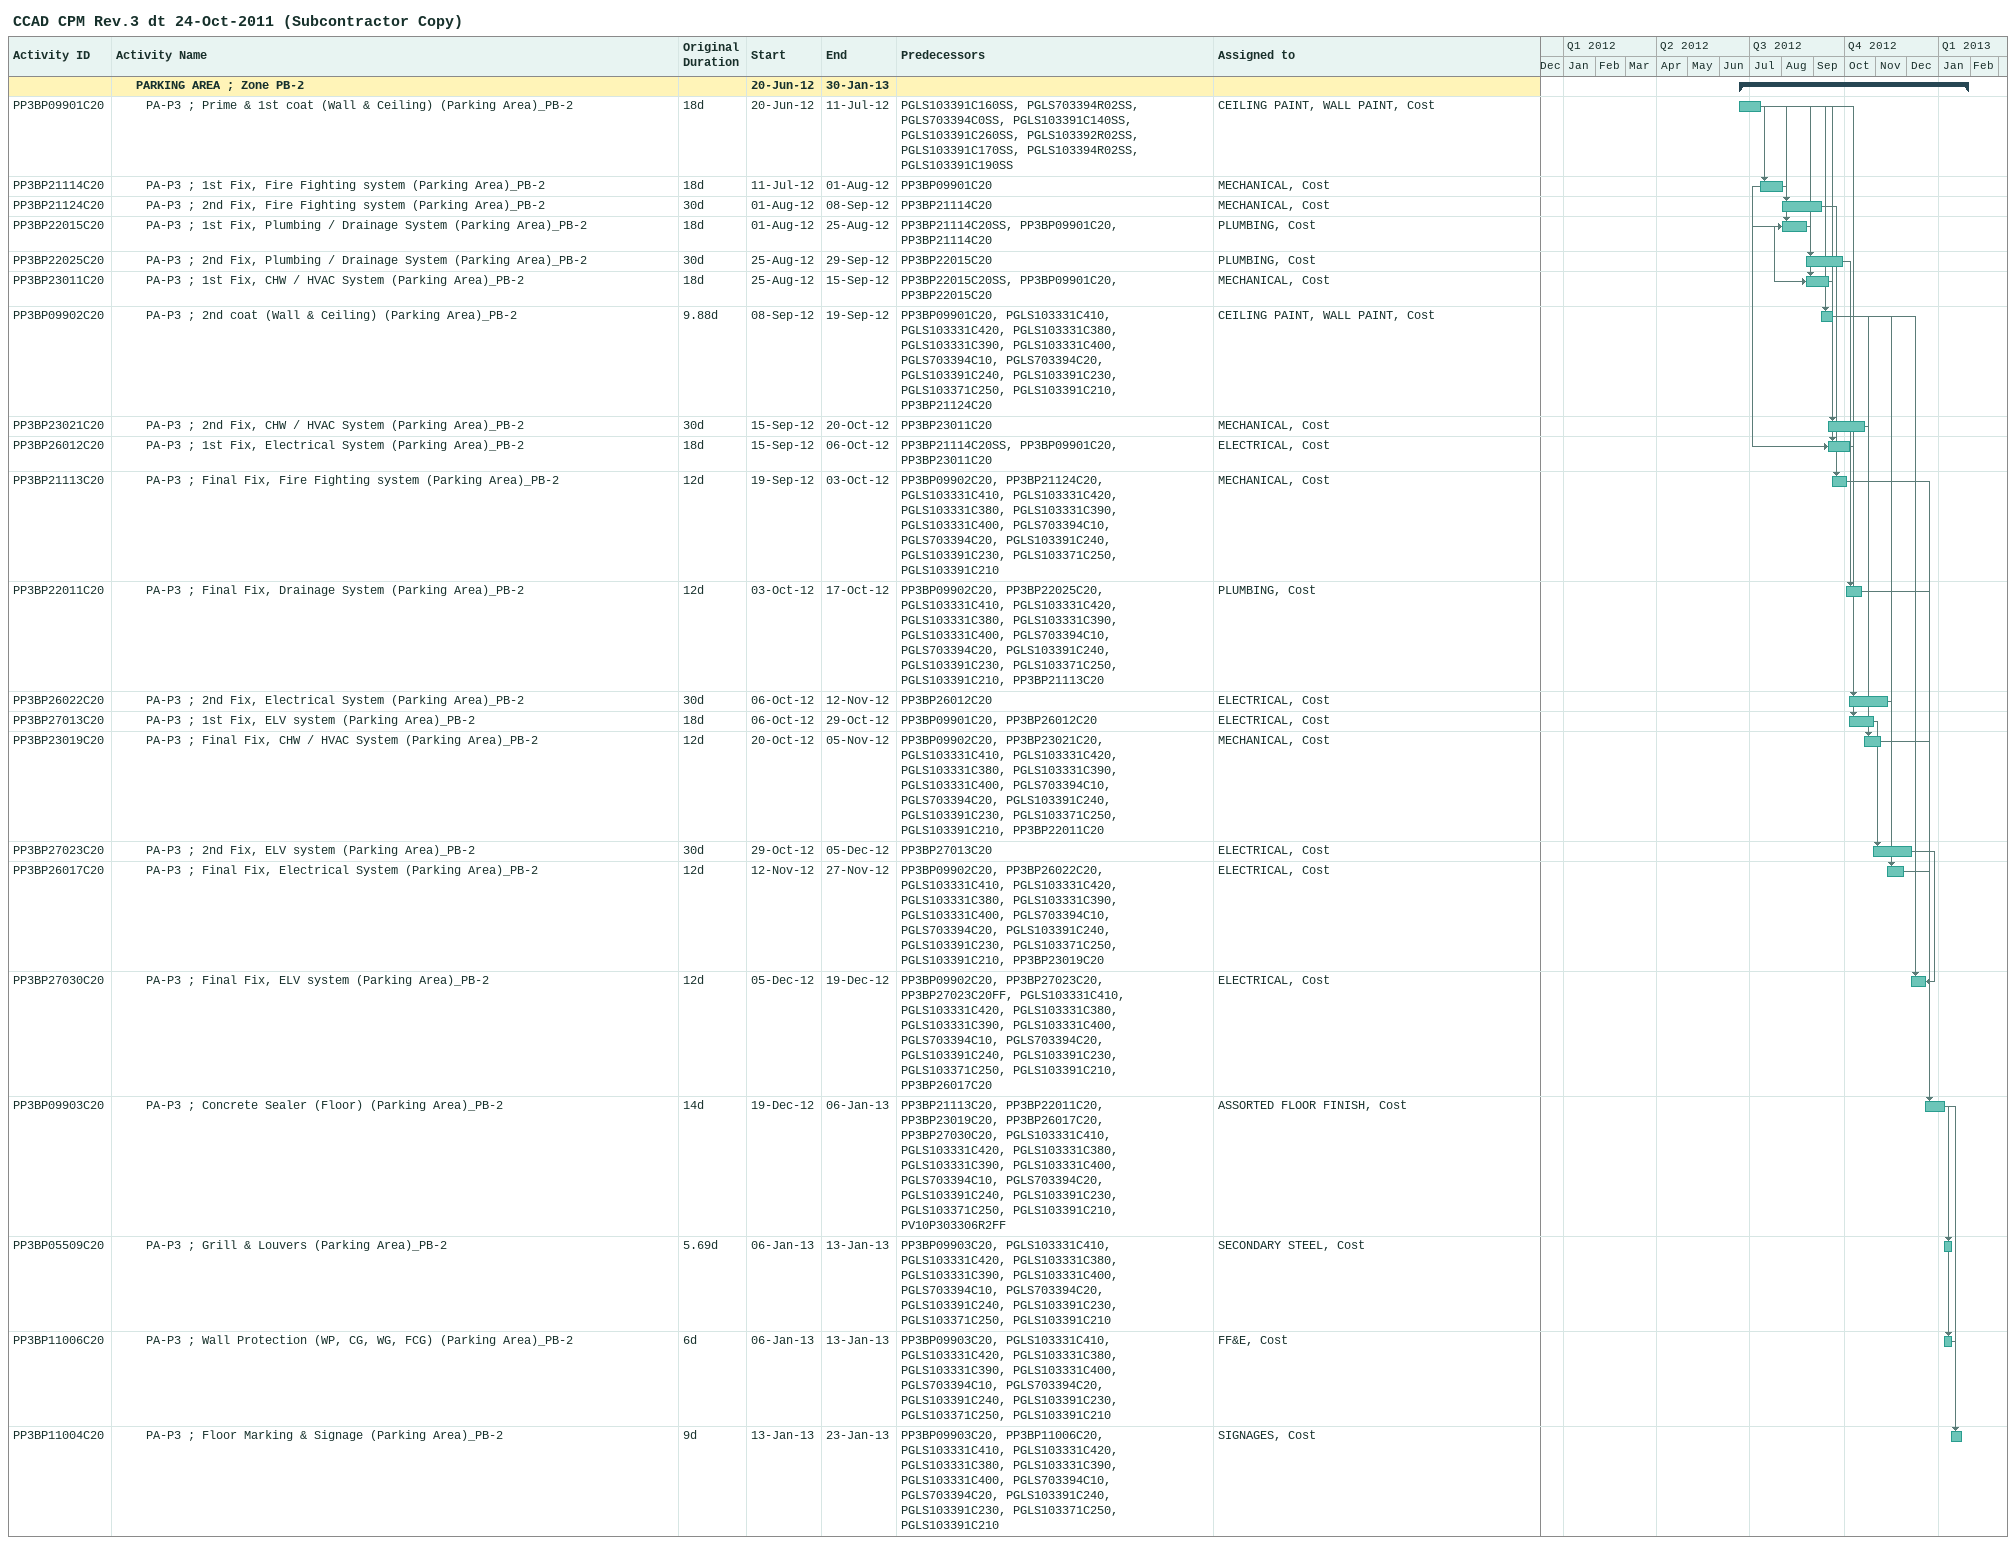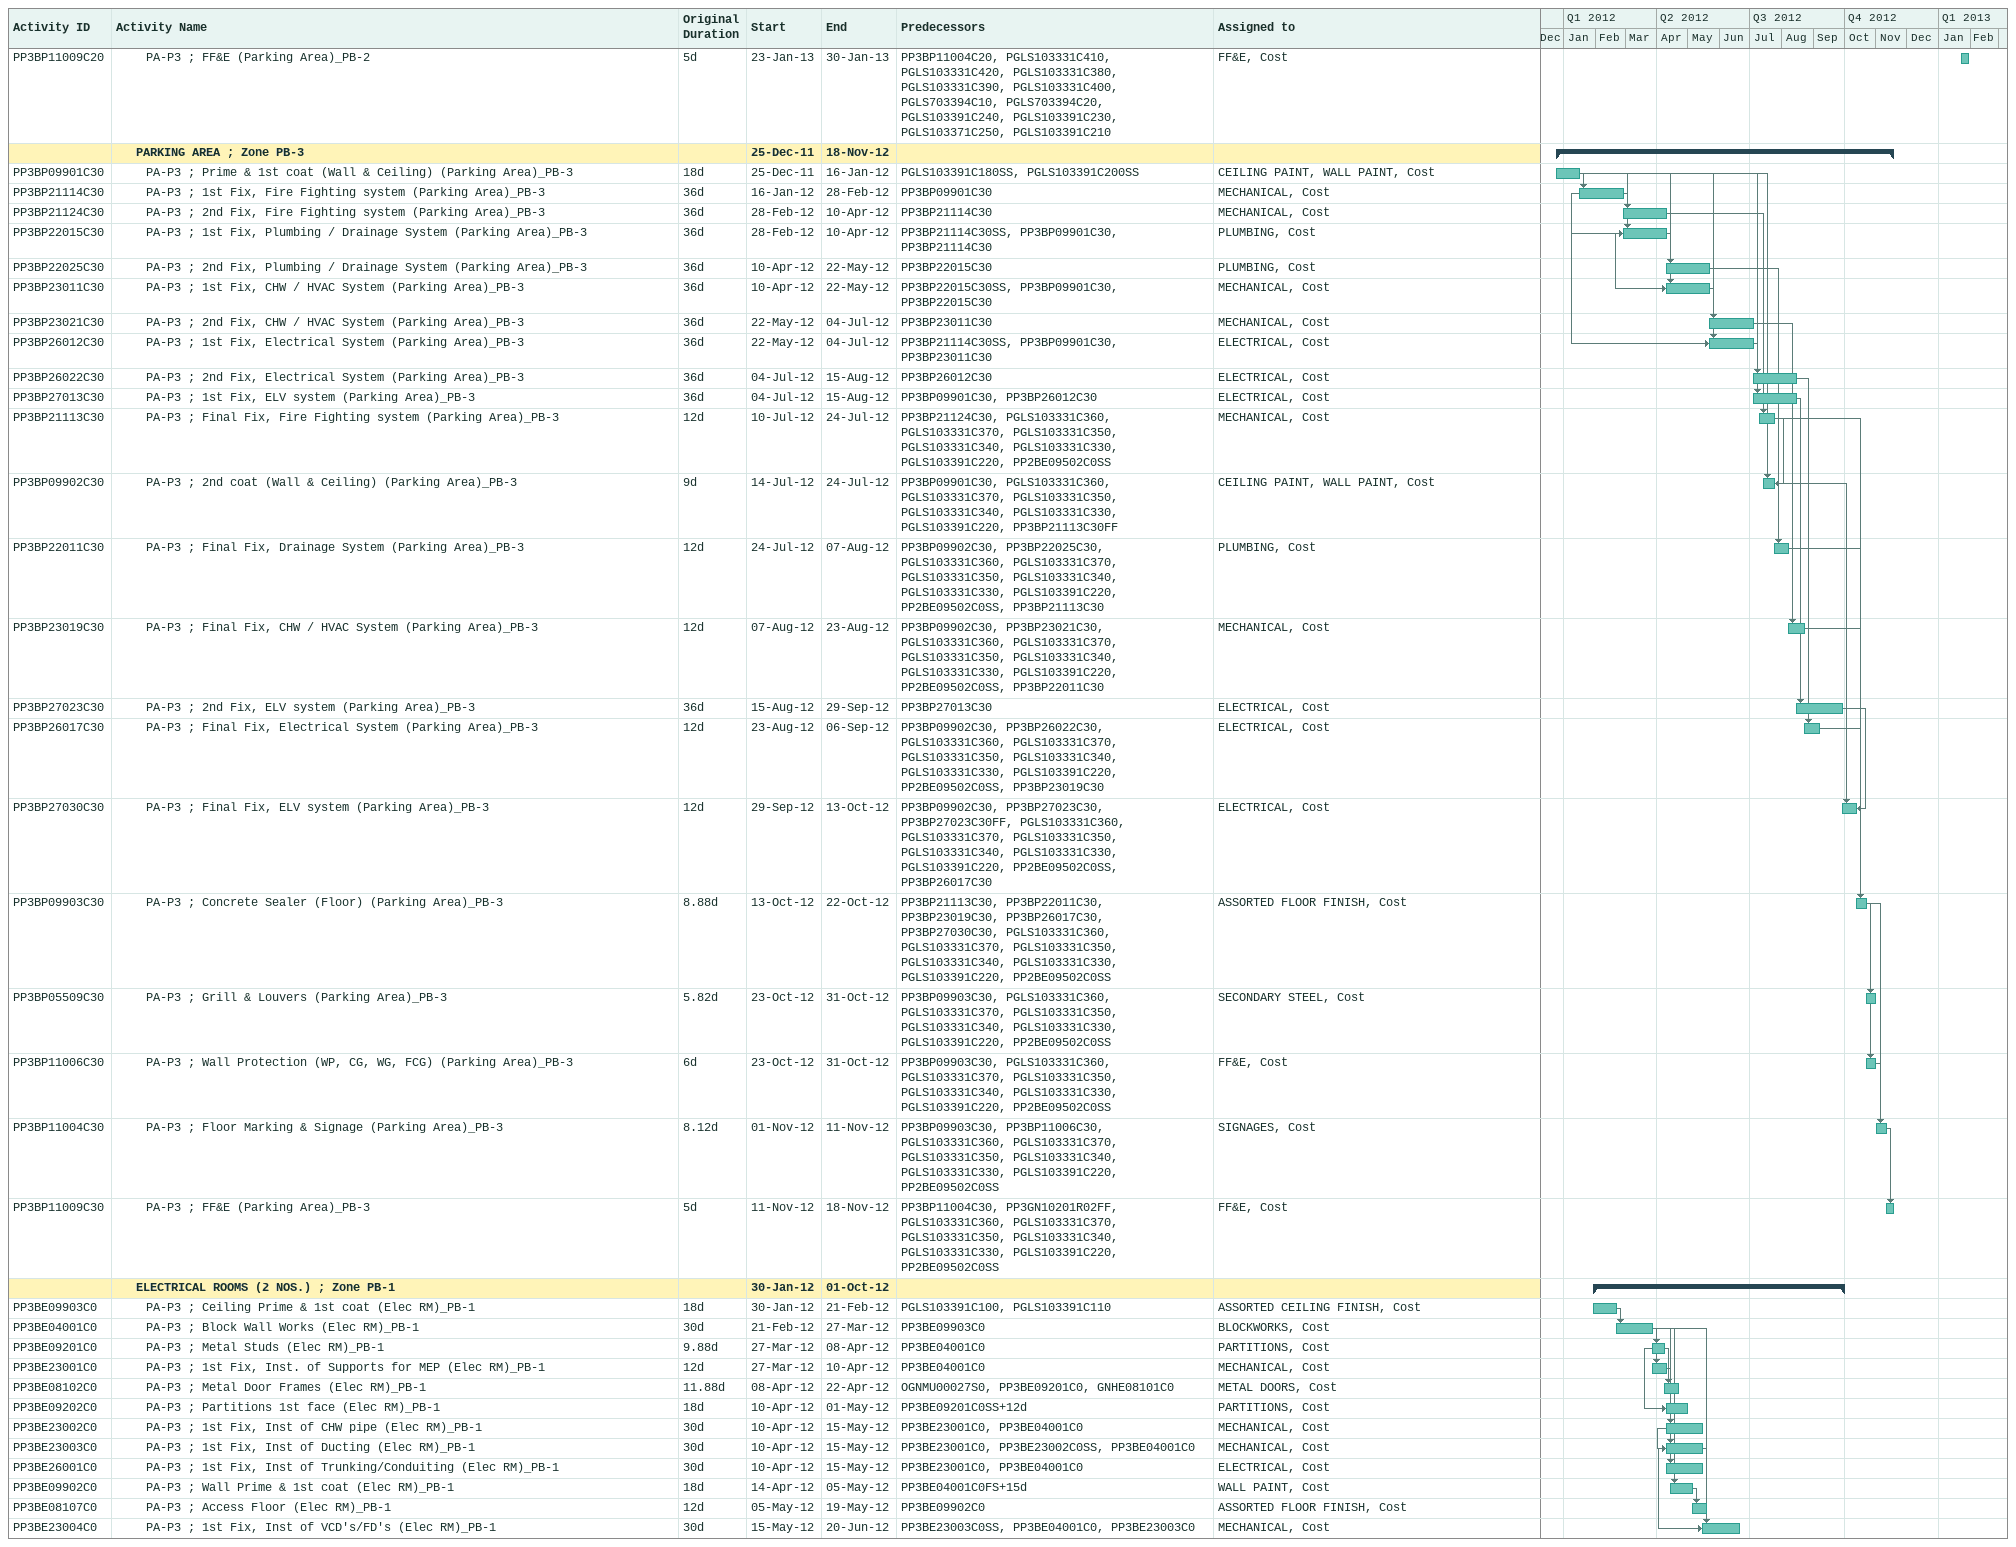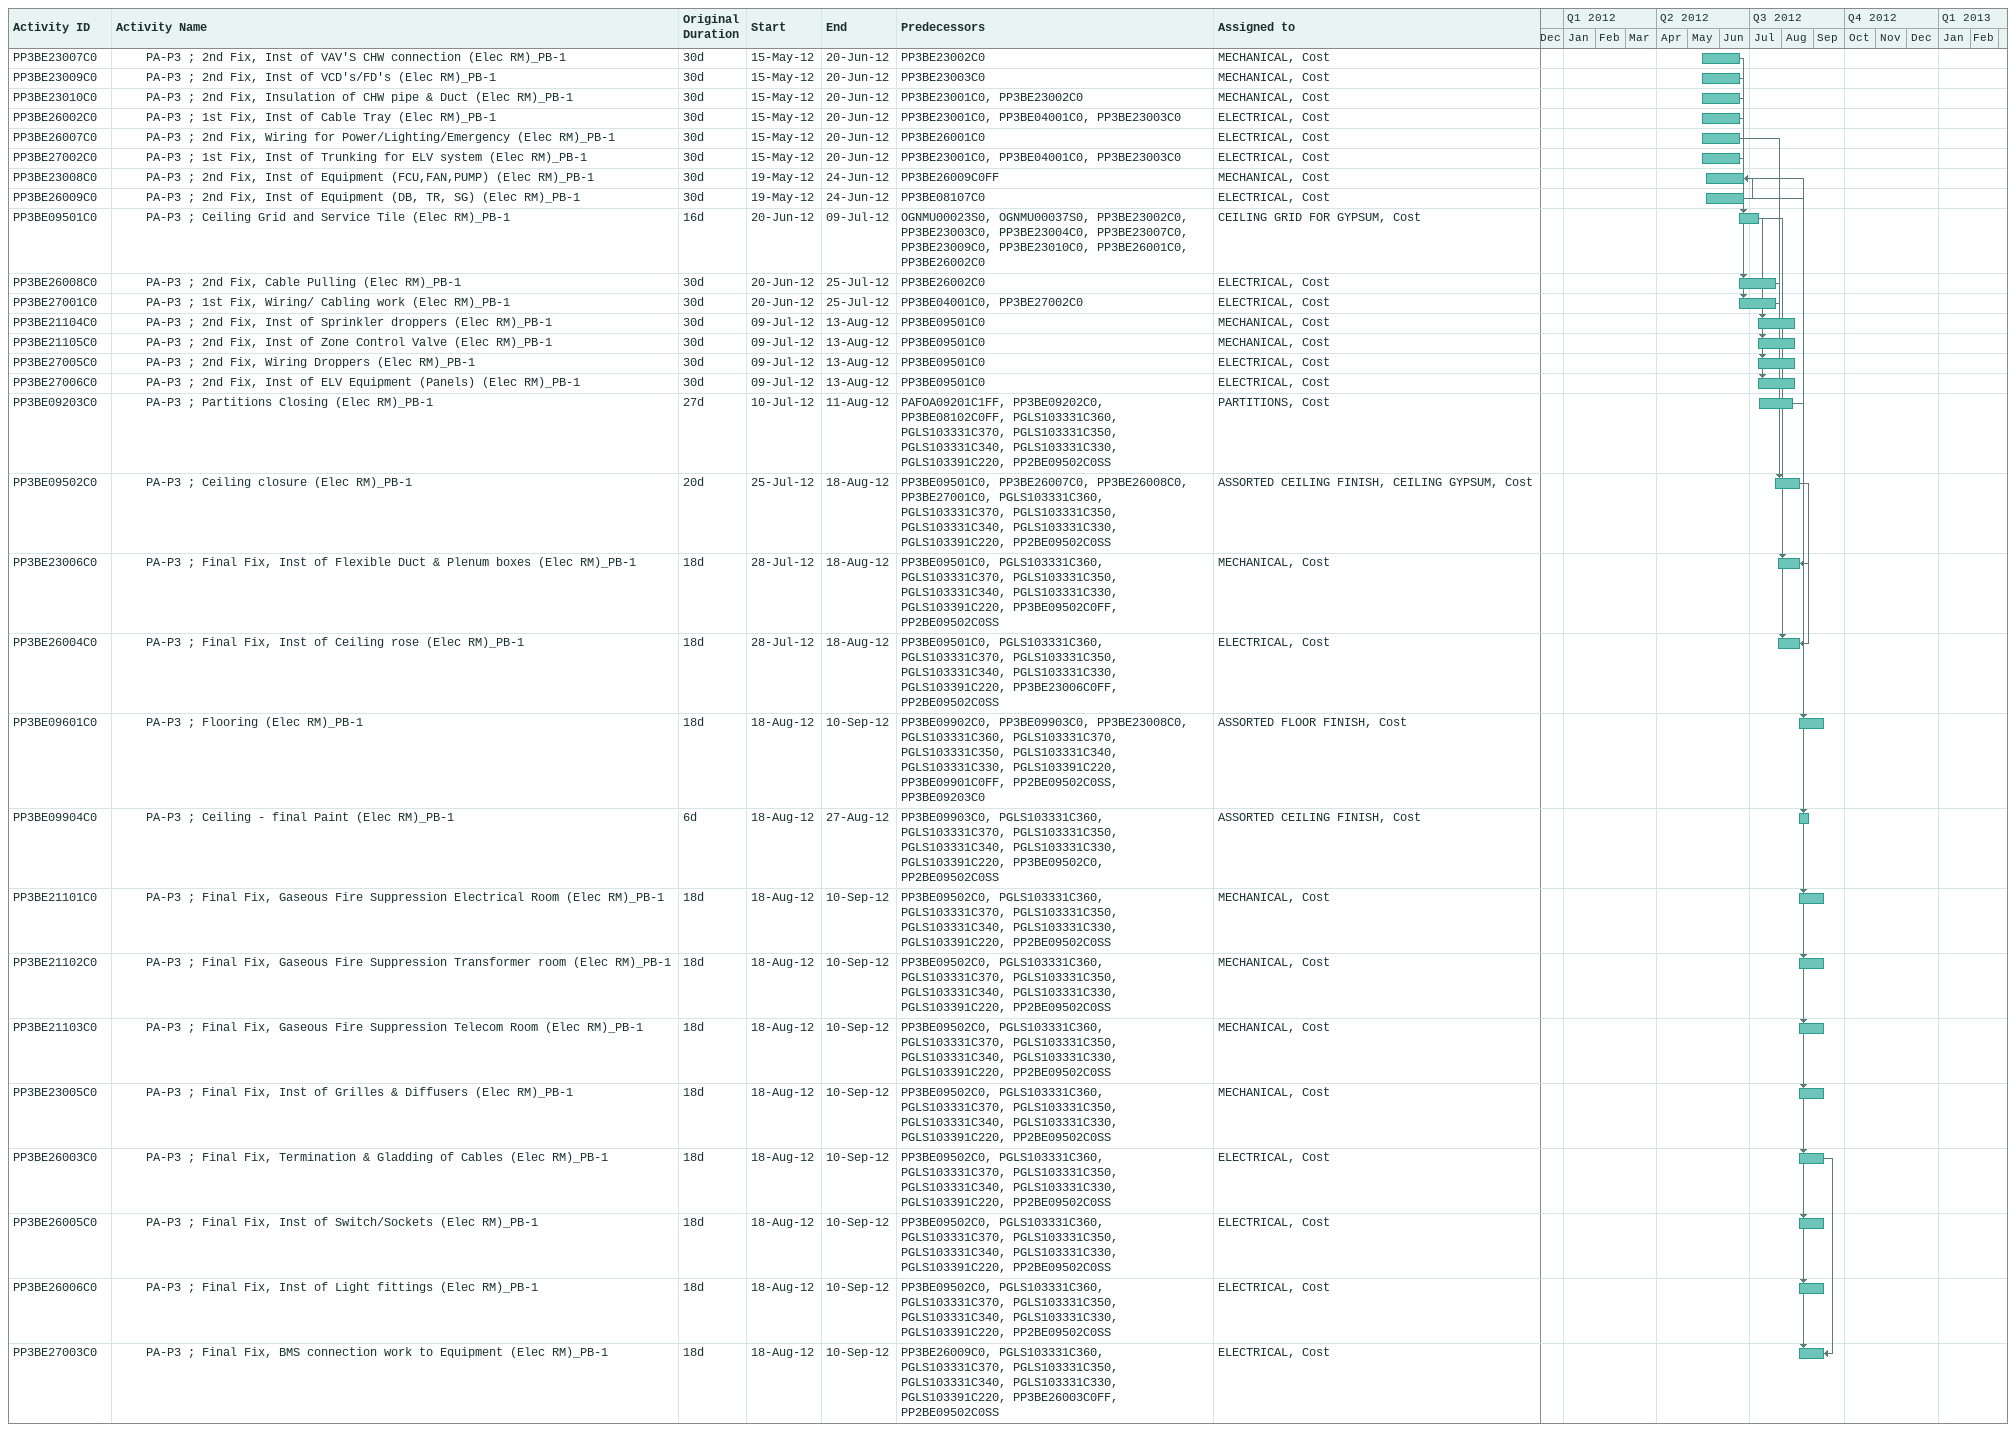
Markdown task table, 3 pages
CCAD CPM Rev.3 dt 24-Oct-2011 (Subcontractor Copy)

| ID | Level | Task | Original duration | Start | Finish | Predecessors | Resources |
|---|---|---|---|---|---|---|---|
|  | 3 | **PARKING AREA ; Zone PB-2** |  | 2012-06-20 | 2013-01-30 |  |  |
| PP3BP09901C20 | 4 | PA-P3 ; Prime & 1st coat (Wall & Ceiling) (Parking Area)_PB-2 | 18d | 2012-06-20 | 2012-07-11 | PGLS103391C160SS, PGLS703394R02SS, PGLS703394C0SS, PGLS103391C140SS, PGLS103391C260SS, PGLS103392R02SS, PGLS103391C170SS, PGLS103394R02SS, PGLS103391C190SS | CEILING PAINT, WALL PAINT, Cost |
| PP3BP21114C20 | 4 | PA-P3 ; 1st Fix, Fire Fighting system (Parking Area)_PB-2 | 18d | 2012-07-11 | 2012-08-01 | PP3BP09901C20 | MECHANICAL, Cost |
| PP3BP21124C20 | 4 | PA-P3 ; 2nd Fix, Fire Fighting system (Parking Area)_PB-2 | 30d | 2012-08-01 | 2012-09-08 | PP3BP21114C20 | MECHANICAL, Cost |
| PP3BP22015C20 | 4 | PA-P3 ; 1st Fix, Plumbing / Drainage System (Parking Area)_PB-2 | 18d | 2012-08-01 | 2012-08-25 | PP3BP21114C20SS, PP3BP09901C20, PP3BP21114C20 | PLUMBING, Cost |
| PP3BP22025C20 | 4 | PA-P3 ; 2nd Fix, Plumbing / Drainage System (Parking Area)_PB-2 | 30d | 2012-08-25 | 2012-09-29 | PP3BP22015C20 | PLUMBING, Cost |
| PP3BP23011C20 | 4 | PA-P3 ; 1st Fix, CHW / HVAC System (Parking Area)_PB-2 | 18d | 2012-08-25 | 2012-09-15 | PP3BP22015C20SS, PP3BP09901C20, PP3BP22015C20 | MECHANICAL, Cost |
| PP3BP09902C20 | 4 | PA-P3 ; 2nd coat (Wall & Ceiling) (Parking Area)_PB-2 | 9.88d | 2012-09-08 | 2012-09-19 | PP3BP09901C20, PGLS103331C410, PGLS103331C420, PGLS103331C380, PGLS103331C390, PGLS103331C400, PGLS703394C10, PGLS703394C20, PGLS103391C240, PGLS103391C230, PGLS103371C250, PGLS103391C210, PP3BP21124C20 | CEILING PAINT, WALL PAINT, Cost |
| PP3BP23021C20 | 4 | PA-P3 ; 2nd Fix, CHW / HVAC System (Parking Area)_PB-2 | 30d | 2012-09-15 | 2012-10-20 | PP3BP23011C20 | MECHANICAL, Cost |
| PP3BP26012C20 | 4 | PA-P3 ; 1st Fix, Electrical System (Parking Area)_PB-2 | 18d | 2012-09-15 | 2012-10-06 | PP3BP21114C20SS, PP3BP09901C20, PP3BP23011C20 | ELECTRICAL, Cost |
| PP3BP21113C20 | 4 | PA-P3 ; Final Fix, Fire Fighting system (Parking Area)_PB-2 | 12d | 2012-09-19 | 2012-10-03 | PP3BP09902C20, PP3BP21124C20, PGLS103331C410, PGLS103331C420, PGLS103331C380, PGLS103331C390, PGLS103331C400, PGLS703394C10, PGLS703394C20, PGLS103391C240, PGLS103391C230, PGLS103371C250, PGLS103391C210 | MECHANICAL, Cost |
| PP3BP22011C20 | 4 | PA-P3 ; Final Fix, Drainage System (Parking Area)_PB-2 | 12d | 2012-10-03 | 2012-10-17 | PP3BP09902C20, PP3BP22025C20, PGLS103331C410, PGLS103331C420, PGLS103331C380, PGLS103331C390, PGLS103331C400, PGLS703394C10, PGLS703394C20, PGLS103391C240, PGLS103391C230, PGLS103371C250, PGLS103391C210, PP3BP21113C20 | PLUMBING, Cost |
| PP3BP26022C20 | 4 | PA-P3 ; 2nd Fix, Electrical System (Parking Area)_PB-2 | 30d | 2012-10-06 | 2012-11-12 | PP3BP26012C20 | ELECTRICAL, Cost |
| PP3BP27013C20 | 4 | PA-P3 ; 1st Fix, ELV system (Parking Area)_PB-2 | 18d | 2012-10-06 | 2012-10-29 | PP3BP09901C20, PP3BP26012C20 | ELECTRICAL, Cost |
| PP3BP23019C20 | 4 | PA-P3 ; Final Fix, CHW / HVAC System (Parking Area)_PB-2 | 12d | 2012-10-20 | 2012-11-05 | PP3BP09902C20, PP3BP23021C20, PGLS103331C410, PGLS103331C420, PGLS103331C380, PGLS103331C390, PGLS103331C400, PGLS703394C10, PGLS703394C20, PGLS103391C240, PGLS103391C230, PGLS103371C250, PGLS103391C210, PP3BP22011C20 | MECHANICAL, Cost |
| PP3BP27023C20 | 4 | PA-P3 ; 2nd Fix, ELV system (Parking Area)_PB-2 | 30d | 2012-10-29 | 2012-12-05 | PP3BP27013C20 | ELECTRICAL, Cost |
| PP3BP26017C20 | 4 | PA-P3 ; Final Fix, Electrical System (Parking Area)_PB-2 | 12d | 2012-11-12 | 2012-11-27 | PP3BP09902C20, PP3BP26022C20, PGLS103331C410, PGLS103331C420, PGLS103331C380, PGLS103331C390, PGLS103331C400, PGLS703394C10, PGLS703394C20, PGLS103391C240, PGLS103391C230, PGLS103371C250, PGLS103391C210, PP3BP23019C20 | ELECTRICAL, Cost |
| PP3BP27030C20 | 4 | PA-P3 ; Final Fix, ELV system (Parking Area)_PB-2 | 12d | 2012-12-05 | 2012-12-19 | PP3BP09902C20, PP3BP27023C20, PP3BP27023C20FF, PGLS103331C410, PGLS103331C420, PGLS103331C380, PGLS103331C390, PGLS103331C400, PGLS703394C10, PGLS703394C20, PGLS103391C240, PGLS103391C230, PGLS103371C250, PGLS103391C210, PP3BP26017C20 | ELECTRICAL, Cost |
| PP3BP09903C20 | 4 | PA-P3 ; Concrete Sealer (Floor) (Parking Area)_PB-2 | 14d | 2012-12-19 | 2013-01-06 | PP3BP21113C20, PP3BP22011C20, PP3BP23019C20, PP3BP26017C20, PP3BP27030C20, PGLS103331C410, PGLS103331C420, PGLS103331C380, PGLS103331C390, PGLS103331C400, PGLS703394C10, PGLS703394C20, PGLS103391C240, PGLS103391C230, PGLS103371C250, PGLS103391C210, PV10P303306R2FF | ASSORTED FLOOR FINISH, Cost |
| PP3BP05509C20 | 4 | PA-P3 ; Grill & Louvers (Parking Area)_PB-2 | 5.69d | 2013-01-06 | 2013-01-13 | PP3BP09903C20, PGLS103331C410, PGLS103331C420, PGLS103331C380, PGLS103331C390, PGLS103331C400, PGLS703394C10, PGLS703394C20, PGLS103391C240, PGLS103391C230, PGLS103371C250, PGLS103391C210 | SECONDARY STEEL, Cost |
| PP3BP11006C20 | 4 | PA-P3 ; Wall Protection (WP, CG, WG, FCG) (Parking Area)_PB-2 | 6d | 2013-01-06 | 2013-01-13 | PP3BP09903C20, PGLS103331C410, PGLS103331C420, PGLS103331C380, PGLS103331C390, PGLS103331C400, PGLS703394C10, PGLS703394C20, PGLS103391C240, PGLS103391C230, PGLS103371C250, PGLS103391C210 | FF&E, Cost |
| PP3BP11004C20 | 4 | PA-P3 ; Floor Marking & Signage (Parking Area)_PB-2 | 9d | 2013-01-13 | 2013-01-23 | PP3BP09903C20, PP3BP11006C20, PGLS103331C410, PGLS103331C420, PGLS103331C380, PGLS103331C390, PGLS103331C400, PGLS703394C10, PGLS703394C20, PGLS103391C240, PGLS103391C230, PGLS103371C250, PGLS103391C210 | SIGNAGES, Cost |
| PP3BP11009C20 | 4 | PA-P3 ; FF&E (Parking Area)_PB-2 | 5d | 2013-01-23 | 2013-01-30 | PP3BP11004C20, PGLS103331C410, PGLS103331C420, PGLS103331C380, PGLS103331C390, PGLS103331C400, PGLS703394C10, PGLS703394C20, PGLS103391C240, PGLS103391C230, PGLS103371C250, PGLS103391C210 | FF&E, Cost |
|  | 3 | **PARKING AREA ; Zone PB-3** |  | 2011-12-25 | 2012-11-18 |  |  |
| PP3BP09901C30 | 4 | PA-P3 ; Prime & 1st coat (Wall & Ceiling) (Parking Area)_PB-3 | 18d | 2011-12-25 | 2012-01-16 | PGLS103391C180SS, PGLS103391C200SS | CEILING PAINT, WALL PAINT, Cost |
| PP3BP21114C30 | 4 | PA-P3 ; 1st Fix, Fire Fighting system (Parking Area)_PB-3 | 36d | 2012-01-16 | 2012-02-28 | PP3BP09901C30 | MECHANICAL, Cost |
| PP3BP21124C30 | 4 | PA-P3 ; 2nd Fix, Fire Fighting system (Parking Area)_PB-3 | 36d | 2012-02-28 | 2012-04-10 | PP3BP21114C30 | MECHANICAL, Cost |
| PP3BP22015C30 | 4 | PA-P3 ; 1st Fix, Plumbing / Drainage System (Parking Area)_PB-3 | 36d | 2012-02-28 | 2012-04-10 | PP3BP21114C30SS, PP3BP09901C30, PP3BP21114C30 | PLUMBING, Cost |
| PP3BP22025C30 | 4 | PA-P3 ; 2nd Fix, Plumbing / Drainage System (Parking Area)_PB-3 | 36d | 2012-04-10 | 2012-05-22 | PP3BP22015C30 | PLUMBING, Cost |
| PP3BP23011C30 | 4 | PA-P3 ; 1st Fix, CHW / HVAC System (Parking Area)_PB-3 | 36d | 2012-04-10 | 2012-05-22 | PP3BP22015C30SS, PP3BP09901C30, PP3BP22015C30 | MECHANICAL, Cost |
| PP3BP23021C30 | 4 | PA-P3 ; 2nd Fix, CHW / HVAC System (Parking Area)_PB-3 | 36d | 2012-05-22 | 2012-07-04 | PP3BP23011C30 | MECHANICAL, Cost |
| PP3BP26012C30 | 4 | PA-P3 ; 1st Fix, Electrical System (Parking Area)_PB-3 | 36d | 2012-05-22 | 2012-07-04 | PP3BP21114C30SS, PP3BP09901C30, PP3BP23011C30 | ELECTRICAL, Cost |
| PP3BP26022C30 | 4 | PA-P3 ; 2nd Fix, Electrical System (Parking Area)_PB-3 | 36d | 2012-07-04 | 2012-08-15 | PP3BP26012C30 | ELECTRICAL, Cost |
| PP3BP27013C30 | 4 | PA-P3 ; 1st Fix, ELV system (Parking Area)_PB-3 | 36d | 2012-07-04 | 2012-08-15 | PP3BP09901C30, PP3BP26012C30 | ELECTRICAL, Cost |
| PP3BP21113C30 | 4 | PA-P3 ; Final Fix, Fire Fighting system (Parking Area)_PB-3 | 12d | 2012-07-10 | 2012-07-24 | PP3BP21124C30, PGLS103331C360, PGLS103331C370, PGLS103331C350, PGLS103331C340, PGLS103331C330, PGLS103391C220, PP2BE09502C0SS | MECHANICAL, Cost |
| PP3BP09902C30 | 4 | PA-P3 ; 2nd coat (Wall & Ceiling) (Parking Area)_PB-3 | 9d | 2012-07-14 | 2012-07-24 | PP3BP09901C30, PGLS103331C360, PGLS103331C370, PGLS103331C350, PGLS103331C340, PGLS103331C330, PGLS103391C220, PP3BP21113C30FF | CEILING PAINT, WALL PAINT, Cost |
| PP3BP22011C30 | 4 | PA-P3 ; Final Fix, Drainage System (Parking Area)_PB-3 | 12d | 2012-07-24 | 2012-08-07 | PP3BP09902C30, PP3BP22025C30, PGLS103331C360, PGLS103331C370, PGLS103331C350, PGLS103331C340, PGLS103331C330, PGLS103391C220, PP2BE09502C0SS, PP3BP21113C30 | PLUMBING, Cost |
| PP3BP23019C30 | 4 | PA-P3 ; Final Fix, CHW / HVAC System (Parking Area)_PB-3 | 12d | 2012-08-07 | 2012-08-23 | PP3BP09902C30, PP3BP23021C30, PGLS103331C360, PGLS103331C370, PGLS103331C350, PGLS103331C340, PGLS103331C330, PGLS103391C220, PP2BE09502C0SS, PP3BP22011C30 | MECHANICAL, Cost |
| PP3BP27023C30 | 4 | PA-P3 ; 2nd Fix, ELV system (Parking Area)_PB-3 | 36d | 2012-08-15 | 2012-09-29 | PP3BP27013C30 | ELECTRICAL, Cost |
| PP3BP26017C30 | 4 | PA-P3 ; Final Fix, Electrical System (Parking Area)_PB-3 | 12d | 2012-08-23 | 2012-09-06 | PP3BP09902C30, PP3BP26022C30, PGLS103331C360, PGLS103331C370, PGLS103331C350, PGLS103331C340, PGLS103331C330, PGLS103391C220, PP2BE09502C0SS, PP3BP23019C30 | ELECTRICAL, Cost |
| PP3BP27030C30 | 4 | PA-P3 ; Final Fix, ELV system (Parking Area)_PB-3 | 12d | 2012-09-29 | 2012-10-13 | PP3BP09902C30, PP3BP27023C30, PP3BP27023C30FF, PGLS103331C360, PGLS103331C370, PGLS103331C350, PGLS103331C340, PGLS103331C330, PGLS103391C220, PP2BE09502C0SS, PP3BP26017C30 | ELECTRICAL, Cost |
| PP3BP09903C30 | 4 | PA-P3 ; Concrete Sealer (Floor) (Parking Area)_PB-3 | 8.88d | 2012-10-13 | 2012-10-22 | PP3BP21113C30, PP3BP22011C30, PP3BP23019C30, PP3BP26017C30, PP3BP27030C30, PGLS103331C360, PGLS103331C370, PGLS103331C350, PGLS103331C340, PGLS103331C330, PGLS103391C220, PP2BE09502C0SS | ASSORTED FLOOR FINISH, Cost |
| PP3BP05509C30 | 4 | PA-P3 ; Grill & Louvers (Parking Area)_PB-3 | 5.82d | 2012-10-23 | 2012-10-31 | PP3BP09903C30, PGLS103331C360, PGLS103331C370, PGLS103331C350, PGLS103331C340, PGLS103331C330, PGLS103391C220, PP2BE09502C0SS | SECONDARY STEEL, Cost |
| PP3BP11006C30 | 4 | PA-P3 ; Wall Protection (WP, CG, WG, FCG) (Parking Area)_PB-3 | 6d | 2012-10-23 | 2012-10-31 | PP3BP09903C30, PGLS103331C360, PGLS103331C370, PGLS103331C350, PGLS103331C340, PGLS103331C330, PGLS103391C220, PP2BE09502C0SS | FF&E, Cost |
| PP3BP11004C30 | 4 | PA-P3 ; Floor Marking & Signage (Parking Area)_PB-3 | 8.12d | 2012-11-01 | 2012-11-11 | PP3BP09903C30, PP3BP11006C30, PGLS103331C360, PGLS103331C370, PGLS103331C350, PGLS103331C340, PGLS103331C330, PGLS103391C220, PP2BE09502C0SS | SIGNAGES, Cost |
| PP3BP11009C30 | 4 | PA-P3 ; FF&E (Parking Area)_PB-3 | 5d | 2012-11-11 | 2012-11-18 | PP3BP11004C30, PP3GN10201R02FF, PGLS103331C360, PGLS103331C370, PGLS103331C350, PGLS103331C340, PGLS103331C330, PGLS103391C220, PP2BE09502C0SS | FF&E, Cost |
|  | 3 | **ELECTRICAL ROOMS (2 NOS.) ; Zone PB-1** |  | 2012-01-30 | 2012-10-01 |  |  |
| PP3BE09903C0 | 4 | PA-P3 ; Ceiling Prime & 1st coat (Elec RM)_PB-1 | 18d | 2012-01-30 | 2012-02-21 | PGLS103391C100, PGLS103391C110 | ASSORTED CEILING FINISH, Cost |
| PP3BE04001C0 | 4 | PA-P3 ; Block Wall Works (Elec RM)_PB-1 | 30d | 2012-02-21 | 2012-03-27 | PP3BE09903C0 | BLOCKWORKS, Cost |
| PP3BE09201C0 | 4 | PA-P3 ; Metal Studs (Elec RM)_PB-1 | 9.88d | 2012-03-27 | 2012-04-08 | PP3BE04001C0 | PARTITIONS, Cost |
| PP3BE23001C0 | 4 | PA-P3 ; 1st Fix, Inst. of Supports for MEP (Elec RM)_PB-1 | 12d | 2012-03-27 | 2012-04-10 | PP3BE04001C0 | MECHANICAL, Cost |
| PP3BE08102C0 | 4 | PA-P3 ; Metal Door Frames (Elec RM)_PB-1 | 11.88d | 2012-04-08 | 2012-04-22 | OGNMU00027S0, PP3BE09201C0, GNHE08101C0 | METAL DOORS, Cost |
| PP3BE09202C0 | 4 | PA-P3 ; Partitions 1st face (Elec RM)_PB-1 | 18d | 2012-04-10 | 2012-05-01 | PP3BE09201C0SS+12d | PARTITIONS, Cost |
| PP3BE23002C0 | 4 | PA-P3 ; 1st Fix, Inst of CHW pipe (Elec RM)_PB-1 | 30d | 2012-04-10 | 2012-05-15 | PP3BE23001C0, PP3BE04001C0 | MECHANICAL, Cost |
| PP3BE23003C0 | 4 | PA-P3 ; 1st Fix, Inst of Ducting (Elec RM)_PB-1 | 30d | 2012-04-10 | 2012-05-15 | PP3BE23001C0, PP3BE23002C0SS, PP3BE04001C0 | MECHANICAL, Cost |
| PP3BE26001C0 | 4 | PA-P3 ; 1st Fix, Inst of Trunking/Conduiting (Elec RM)_PB-1 | 30d | 2012-04-10 | 2012-05-15 | PP3BE23001C0, PP3BE04001C0 | ELECTRICAL, Cost |
| PP3BE09902C0 | 4 | PA-P3 ; Wall Prime & 1st coat (Elec RM)_PB-1 | 18d | 2012-04-14 | 2012-05-05 | PP3BE04001C0FS+15d | WALL PAINT, Cost |
| PP3BE08107C0 | 4 | PA-P3 ; Access Floor (Elec RM)_PB-1 | 12d | 2012-05-05 | 2012-05-19 | PP3BE09902C0 | ASSORTED FLOOR FINISH, Cost |
| PP3BE23004C0 | 4 | PA-P3 ; 1st Fix, Inst of VCD's/FD's (Elec RM)_PB-1 | 30d | 2012-05-15 | 2012-06-20 | PP3BE23003C0SS, PP3BE04001C0, PP3BE23003C0 | MECHANICAL, Cost |
| PP3BE23007C0 | 4 | PA-P3 ; 2nd Fix, Inst of VAV'S CHW connection (Elec RM)_PB-1 | 30d | 2012-05-15 | 2012-06-20 | PP3BE23002C0 | MECHANICAL, Cost |
| PP3BE23009C0 | 4 | PA-P3 ; 2nd Fix, Inst of VCD's/FD's (Elec RM)_PB-1 | 30d | 2012-05-15 | 2012-06-20 | PP3BE23003C0 | MECHANICAL, Cost |
| PP3BE23010C0 | 4 | PA-P3 ; 2nd Fix, Insulation of CHW pipe & Duct (Elec RM)_PB-1 | 30d | 2012-05-15 | 2012-06-20 | PP3BE23001C0, PP3BE23002C0 | MECHANICAL, Cost |
| PP3BE26002C0 | 4 | PA-P3 ; 1st Fix, Inst of Cable Tray (Elec RM)_PB-1 | 30d | 2012-05-15 | 2012-06-20 | PP3BE23001C0, PP3BE04001C0, PP3BE23003C0 | ELECTRICAL, Cost |
| PP3BE26007C0 | 4 | PA-P3 ; 2nd Fix, Wiring for Power/Lighting/Emergency (Elec RM)_PB-1 | 30d | 2012-05-15 | 2012-06-20 | PP3BE26001C0 | ELECTRICAL, Cost |
| PP3BE27002C0 | 4 | PA-P3 ; 1st Fix, Inst of Trunking for ELV system (Elec RM)_PB-1 | 30d | 2012-05-15 | 2012-06-20 | PP3BE23001C0, PP3BE04001C0, PP3BE23003C0 | ELECTRICAL, Cost |
| PP3BE23008C0 | 4 | PA-P3 ; 2nd Fix, Inst of Equipment (FCU,FAN,PUMP) (Elec RM)_PB-1 | 30d | 2012-05-19 | 2012-06-24 | PP3BE26009C0FF | MECHANICAL, Cost |
| PP3BE26009C0 | 4 | PA-P3 ; 2nd Fix, Inst of Equipment (DB, TR, SG) (Elec RM)_PB-1 | 30d | 2012-05-19 | 2012-06-24 | PP3BE08107C0 | ELECTRICAL, Cost |
| PP3BE09501C0 | 4 | PA-P3 ; Ceiling Grid and Service Tile (Elec RM)_PB-1 | 16d | 2012-06-20 | 2012-07-09 | OGNMU00023S0, OGNMU00037S0, PP3BE23002C0, PP3BE23003C0, PP3BE23004C0, PP3BE23007C0, PP3BE23009C0, PP3BE23010C0, PP3BE26001C0, PP3BE26002C0 | CEILING GRID FOR GYPSUM, Cost |
| PP3BE26008C0 | 4 | PA-P3 ; 2nd Fix, Cable Pulling (Elec RM)_PB-1 | 30d | 2012-06-20 | 2012-07-25 | PP3BE26002C0 | ELECTRICAL, Cost |
| PP3BE27001C0 | 4 | PA-P3 ; 1st Fix, Wiring/ Cabling work (Elec RM)_PB-1 | 30d | 2012-06-20 | 2012-07-25 | PP3BE04001C0, PP3BE27002C0 | ELECTRICAL, Cost |
| PP3BE21104C0 | 4 | PA-P3 ; 2nd Fix, Inst of Sprinkler droppers (Elec RM)_PB-1 | 30d | 2012-07-09 | 2012-08-13 | PP3BE09501C0 | MECHANICAL, Cost |
| PP3BE21105C0 | 4 | PA-P3 ; 2nd Fix, Inst of Zone Control Valve (Elec RM)_PB-1 | 30d | 2012-07-09 | 2012-08-13 | PP3BE09501C0 | MECHANICAL, Cost |
| PP3BE27005C0 | 4 | PA-P3 ; 2nd Fix, Wiring Droppers (Elec RM)_PB-1 | 30d | 2012-07-09 | 2012-08-13 | PP3BE09501C0 | ELECTRICAL, Cost |
| PP3BE27006C0 | 4 | PA-P3 ; 2nd Fix, Inst of ELV Equipment (Panels) (Elec RM)_PB-1 | 30d | 2012-07-09 | 2012-08-13 | PP3BE09501C0 | ELECTRICAL, Cost |
| PP3BE09203C0 | 4 | PA-P3 ; Partitions Closing (Elec RM)_PB-1 | 27d | 2012-07-10 | 2012-08-11 | PAFOA09201C1FF, PP3BE09202C0, PP3BE08102C0FF, PGLS103331C360, PGLS103331C370, PGLS103331C350, PGLS103331C340, PGLS103331C330, PGLS103391C220, PP2BE09502C0SS | PARTITIONS, Cost |
| PP3BE09502C0 | 4 | PA-P3 ; Ceiling closure (Elec RM)_PB-1 | 20d | 2012-07-25 | 2012-08-18 | PP3BE09501C0, PP3BE26007C0, PP3BE26008C0, PP3BE27001C0, PGLS103331C360, PGLS103331C370, PGLS103331C350, PGLS103331C340, PGLS103331C330, PGLS103391C220, PP2BE09502C0SS | ASSORTED CEILING FINISH, CEILING GYPSUM, Cost |
| PP3BE23006C0 | 4 | PA-P3 ; Final Fix, Inst of Flexible Duct & Plenum boxes (Elec RM)_PB-1 | 18d | 2012-07-28 | 2012-08-18 | PP3BE09501C0, PGLS103331C360, PGLS103331C370, PGLS103331C350, PGLS103331C340, PGLS103331C330, PGLS103391C220, PP3BE09502C0FF, PP2BE09502C0SS | MECHANICAL, Cost |
| PP3BE26004C0 | 4 | PA-P3 ; Final Fix, Inst of Ceiling rose (Elec RM)_PB-1 | 18d | 2012-07-28 | 2012-08-18 | PP3BE09501C0, PGLS103331C360, PGLS103331C370, PGLS103331C350, PGLS103331C340, PGLS103331C330, PGLS103391C220, PP3BE23006C0FF, PP2BE09502C0SS | ELECTRICAL, Cost |
| PP3BE09601C0 | 4 | PA-P3 ; Flooring (Elec RM)_PB-1 | 18d | 2012-08-18 | 2012-09-10 | PP3BE09902C0, PP3BE09903C0, PP3BE23008C0, PGLS103331C360, PGLS103331C370, PGLS103331C350, PGLS103331C340, PGLS103331C330, PGLS103391C220, PP3BE09901C0FF, PP2BE09502C0SS, PP3BE09203C0 | ASSORTED FLOOR FINISH, Cost |
| PP3BE09904C0 | 4 | PA-P3 ; Ceiling - final Paint (Elec RM)_PB-1 | 6d | 2012-08-18 | 2012-08-27 | PP3BE09903C0, PGLS103331C360, PGLS103331C370, PGLS103331C350, PGLS103331C340, PGLS103331C330, PGLS103391C220, PP3BE09502C0, PP2BE09502C0SS | ASSORTED CEILING FINISH, Cost |
| PP3BE21101C0 | 4 | PA-P3 ; Final Fix, Gaseous Fire Suppression Electrical Room (Elec RM)_PB-1 | 18d | 2012-08-18 | 2012-09-10 | PP3BE09502C0, PGLS103331C360, PGLS103331C370, PGLS103331C350, PGLS103331C340, PGLS103331C330, PGLS103391C220, PP2BE09502C0SS | MECHANICAL, Cost |
| PP3BE21102C0 | 4 | PA-P3 ; Final Fix, Gaseous Fire Suppression Transformer room (Elec RM)_PB-1 | 18d | 2012-08-18 | 2012-09-10 | PP3BE09502C0, PGLS103331C360, PGLS103331C370, PGLS103331C350, PGLS103331C340, PGLS103331C330, PGLS103391C220, PP2BE09502C0SS | MECHANICAL, Cost |
| PP3BE21103C0 | 4 | PA-P3 ; Final Fix, Gaseous Fire Suppression Telecom Room (Elec RM)_PB-1 | 18d | 2012-08-18 | 2012-09-10 | PP3BE09502C0, PGLS103331C360, PGLS103331C370, PGLS103331C350, PGLS103331C340, PGLS103331C330, PGLS103391C220, PP2BE09502C0SS | MECHANICAL, Cost |
| PP3BE23005C0 | 4 | PA-P3 ; Final Fix, Inst of Grilles & Diffusers (Elec RM)_PB-1 | 18d | 2012-08-18 | 2012-09-10 | PP3BE09502C0, PGLS103331C360, PGLS103331C370, PGLS103331C350, PGLS103331C340, PGLS103331C330, PGLS103391C220, PP2BE09502C0SS | MECHANICAL, Cost |
| PP3BE26003C0 | 4 | PA-P3 ; Final Fix, Termination & Gladding of Cables (Elec RM)_PB-1 | 18d | 2012-08-18 | 2012-09-10 | PP3BE09502C0, PGLS103331C360, PGLS103331C370, PGLS103331C350, PGLS103331C340, PGLS103331C330, PGLS103391C220, PP2BE09502C0SS | ELECTRICAL, Cost |
| PP3BE26005C0 | 4 | PA-P3 ; Final Fix, Inst of Switch/Sockets (Elec RM)_PB-1 | 18d | 2012-08-18 | 2012-09-10 | PP3BE09502C0, PGLS103331C360, PGLS103331C370, PGLS103331C350, PGLS103331C340, PGLS103331C330, PGLS103391C220, PP2BE09502C0SS | ELECTRICAL, Cost |
| PP3BE26006C0 | 4 | PA-P3 ; Final Fix, Inst of Light fittings (Elec RM)_PB-1 | 18d | 2012-08-18 | 2012-09-10 | PP3BE09502C0, PGLS103331C360, PGLS103331C370, PGLS103331C350, PGLS103331C340, PGLS103331C330, PGLS103391C220, PP2BE09502C0SS | ELECTRICAL, Cost |
| PP3BE27003C0 | 4 | PA-P3 ; Final Fix, BMS connection work to Equipment (Elec RM)_PB-1 | 18d | 2012-08-18 | 2012-09-10 | PP3BE26009C0, PGLS103331C360, PGLS103331C370, PGLS103331C350, PGLS103331C340, PGLS103331C330, PGLS103391C220, PP3BE26003C0FF, PP2BE09502C0SS | ELECTRICAL, Cost |
